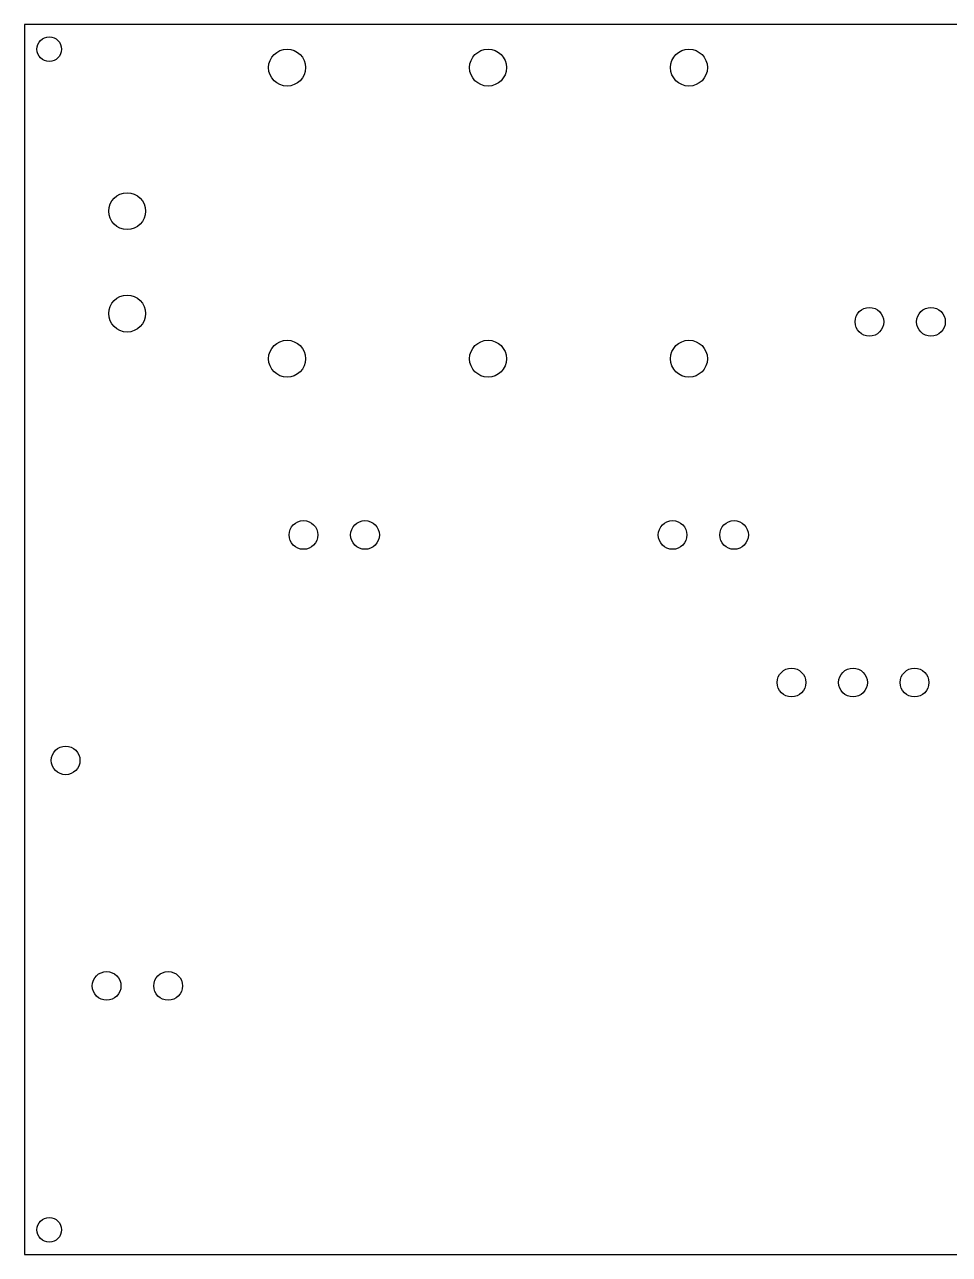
# Model space of a CAD drawing. Header units: millimetres. Extents: x -999 to 572, y 278 to 1201.
# Drawn here: x 112 to 337.5, y 682.5 to 982.5 of the extents above; entities that cross this region are included whole.
import ezdxf

# ---------------------------------------------------------------- set-up
doc = ezdxf.new("R2010")
doc.units = ezdxf.units.MM
doc.header["$MEASUREMENT"] = 0

msp = doc.modelspace()

# ---------------------------------------------------------------- linework, layer by layer
msp.add_lwpolyline([(112, 682.5), (522, 682.5), (522, 982.5), (112, 982.5)], close=True)
for centre, radius in [((118, 976.5), 3), ((176, 972), 4.5), ((225, 972), 4.5), ((274, 972), 4.5), ((137, 937), 4.5), ((137, 912), 4.5), ((318, 910), 3.5), ((333, 910), 3.5), ((176, 901), 4.5), ((225, 901), 4.5), ((274, 901), 4.5), ((180, 858), 3.5), ((195, 858), 3.5), ((270, 858), 3.5), ((285, 858), 3.5), ((299, 822), 3.5), ((314, 822), 3.5), ((329, 822), 3.5), ((122, 803), 3.5), ((132, 748), 3.5), ((147, 748), 3.5), ((118, 688.5), 3)]:
    msp.add_circle(centre, radius)

doc.saveas('drawing.dxf')
